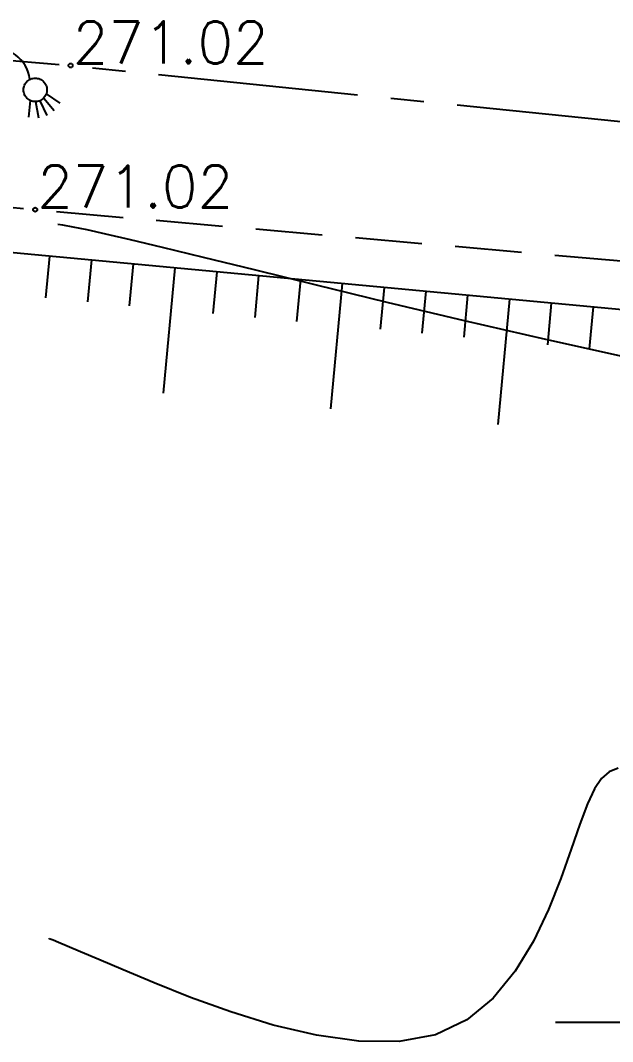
# Model space of a CAD drawing. Extents: x 524954 to 526204, y 9523489 to 9524010.
# Drawn here: x 525084.76 to 525098.86, y 9523699.54 to 9523723.85 of the extents above; entities that cross this region are included whole.
import ezdxf

# ---------------------------------------------------------------- set-up
doc = ezdxf.new("R2010")
doc.units = 0
doc.header["$PDMODE"] = 33
doc.header["$PDSIZE"] = 0.1
doc.linetypes.add('AXES2', pattern=[28.575, 19.05, -3.175, 3.175, -3.175])
doc.linetypes.add('CACHE2', pattern=[4.7625, 3.175, -1.5875])
for name, color, linetype in [('Axe_Piste', 3, 'AXES2'), ('Borde_Piste', 7, 'CACHE2'), ('Carroyage(2)', 7, 'Continuous'), ('CN_01_00', 3, 'Continuous'), ('CN_10_00', 1, 'Continuous'), ('Haut_Talus', 30, 'Continuous'), ('Réseau_Electrique', 1, 'CACHE2'), ('Talus', 2, 'Continuous'), ('TopoAlt', 3, 'Continuous'), ('TOPOJIS', 7, 'Continuous')]:
    doc.layers.add(name, color=color, linetype=linetype)
doc.styles.add('Simplex 1.0', font='Simplex.shx', dxfattribs={"width": 0.99, "height": 1})

# ---------------------------------------------------------------- blocks, each defined once
blk = doc.blocks.new('TCPOINT M')
at = {"color": 0}
blk.add_point((0, 0), dxfattribs=at)
at = {"layer": 'TopoAlt', "style": 'Simplex 1.0', "width": 0.99}
blk.add_attdef('ALT', (0.15, 0.15), '', height=1, dxfattribs=at)
blk = doc.blocks.new('l014')
at = {"color": 0}
blk.add_line((0, 3.777478), (0, 0.25), dxfattribs=at)
for points in [[(-1.096503, 2.511196), (-1.096503, 2.78678), (1.096503, 3.515838), (1.096503, 3.791422)], [(2.13811, 3.655671), (2.462092, 3.43139)], [(-1.096503, 2.235612), (-1.096503, 2.511196), (1.096503, 3.240254), (1.096503, 3.515838)], [(1.751571, 3.499221), (1.711147, 3.102434)], [(1.881771, 3.470574), (1.952051, 3.086485)], [(1.982361, 3.491933), (2.1506, 3.141531)], [(2.076053, 3.555828), (2.327604, 3.258737)]]:
    blk.add_lwpolyline(points, dxfattribs=at)
for centre, radius in [((1.875, 3.75), 0.279508), ((0, 0), 0.25)]:
    blk.add_circle(centre, radius, dxfattribs=at)
blk.add_arc((0.875, 3.875), 0.883883, 8.130102, 188.130102, dxfattribs=at)

msp = doc.modelspace()

# ---------------------------------------------------------------- linework, layer by layer
at = {"layer": 'Axe_Piste', "ltscale": 0.25, "flags": 128}
msp.add_lwpolyline([(525066.696, 9523724.397), (525085.951, 9523722.773), (525106.549, 9523720.679), (525125.937, 9523721.609), (525145.104, 9523722.079), (525164.844, 9523721.17), (525176.151, 9523721.612), (525180.37, 9523722.005), (525195.763, 9523727.11), (525207.279, 9523734.847)], dxfattribs=at)
at = {"layer": 'Borde_Piste', "ltscale": 0.5, "flags": 128}
msp.add_lwpolyline([(525066.653, 9523721.088), (525085.107, 9523719.34), (525106.444, 9523717.48), (525126.219, 9523718.382), (525126.219, 9523718.382), (525124.084, 9523712.777), (525115.285, 9523704.909)], dxfattribs=at)
at = {"layer": 'Carroyage(2)'}
msp.add_line((525097.5, 9523700), (525102.5, 9523700), dxfattribs=at)
at = {"layer": 'CN_01_00', "elevation": 271, "flags": 128}
msp.add_lwpolyline([(525099.24, 9523715.811), (525097.269, 9523716.247), (525095.333, 9523716.694), (525093.492, 9523717.133), (525091.805, 9523717.543), (525090.332, 9523717.905), (525089.116, 9523718.202), (525088.142, 9523718.438), (525087.376, 9523718.621), (525086.788, 9523718.758), (525086.346, 9523718.857), (525086.016, 9523718.926), (525085.769, 9523718.971), (525085.646, 9523718.99)], dxfattribs=at)
at = {"layer": 'CN_10_00', "elevation": 270, "flags": 128}
msp.add_lwpolyline([(525098.989, 9523706.043), (525098.779, 9523705.96), (525098.597, 9523705.801), (525098.428, 9523705.55), (525098.26, 9523705.193), (525098.079, 9523704.716), (525097.874, 9523704.115), (525097.63, 9523703.421), (525097.335, 9523702.677), (525096.976, 9523701.927), (525096.541, 9523701.211), (525096.015, 9523700.574), (525095.386, 9523700.056), (525094.642, 9523699.7), (525093.777, 9523699.537), (525092.819, 9523699.544), (525091.807, 9523699.687), (525090.776, 9523699.931), (525089.764, 9523700.244), (525088.806, 9523700.589), (525087.94, 9523700.933), (525087.203, 9523701.242), (525086.621, 9523701.488), (525086.184, 9523701.673), (525085.871, 9523701.805), (525085.661, 9523701.894), (525085.533, 9523701.948), (525085.468, 9523701.975), (525085.444, 9523701.986), (525085.44, 9523701.987)], dxfattribs=at)
at = {"layer": 'Haut_Talus', "flags": 128}
msp.add_lwpolyline([(525124.284, 9523717.055), (525118.042, 9523716.093), (525106.138, 9523716.3), (525083.483, 9523718.42), (525076.445, 9523718.937)], dxfattribs=at)
at = {"layer": 'Talus'}
for p, q in [((525085.45, 9523718.236), (525085.357, 9523717.24)), ((525086.446, 9523718.143), (525086.352, 9523717.147)), ((525087.441, 9523718.05), (525087.348, 9523717.054)), ((525088.437, 9523717.957), (525088.157, 9523714.97)), ((525089.433, 9523717.863), (525089.339, 9523716.868)), ((525090.428, 9523717.77), (525090.335, 9523716.775)), ((525091.424, 9523717.677), (525091.331, 9523716.681)), ((525092.419, 9523717.584), (525092.14, 9523714.597)), ((525093.415, 9523717.491), (525093.322, 9523716.495)), ((525094.411, 9523717.398), (525094.318, 9523716.402)), ((525095.406, 9523717.304), (525095.313, 9523716.309)), ((525096.402, 9523717.211), (525096.123, 9523714.224)), ((525097.398, 9523717.118), (525097.305, 9523716.122)), ((525098.393, 9523717.025), (525098.3, 9523716.029))]:
    msp.add_line(p, q, dxfattribs=at)

# ---------------------------------------------------------------- block references
at = {"layer": 'Réseau_Electrique'}
msp.add_blockref('l014', (525083.234, 9523718.443), dxfattribs=at)
at = {"layer": 'TOPOJIS'}
ref = msp.add_blockref('TCPOINT M', (525085.951, 9523722.773, 271.02), dxfattribs=at)
ref.add_attrib('ALT', '271.02', (525086.001, 9523722.823, 271.02), dxfattribs={"layer": 'TopoAlt', "height": 1, "style": 'Simplex 1.0', "width": 0.99})
ref = msp.add_blockref('TCPOINT M', (525085.107, 9523719.34, 271.02), dxfattribs=at)
ref.add_attrib('ALT', '271.02', (525085.157, 9523719.39, 271.02), dxfattribs={"layer": 'TopoAlt', "height": 1, "style": 'Simplex 1.0', "width": 0.99})

doc.saveas('drawing.dxf')
